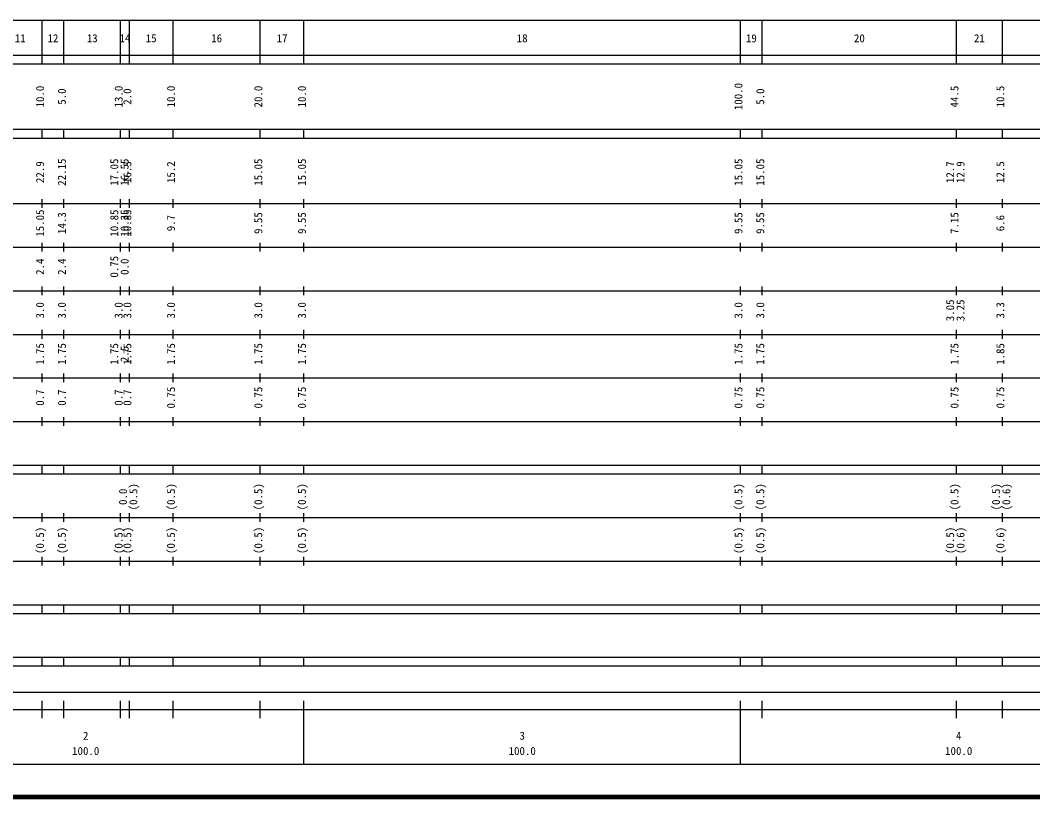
# Model space of a CAD drawing. Units: millimetres on the paper, enlarged 1000 times. Extents: x 40000 to 680000, y 20000 to 380000.
# Drawn here: x 203005 to 434965, y 20000 to 198000 of the extents above; entities that cross this region are included whole.
import ezdxf
from ezdxf.enums import TextEntityAlignment as Align

# ---------------------------------------------------------------- set-up
doc = ezdxf.new("R2010")
doc.units = ezdxf.units.MM
doc.header["$LTSCALE"] = 1000
doc.layers.add('M-TTL', color=2, linetype='Continuous', lineweight=140)
doc.layers.add('M-TTL-BAND', color=7, linetype='Continuous', lineweight=25)
doc.styles.add('ＭＳ ゴシック', font='')
doc.styles.get('ＭＳ ゴシック').set_extended_font_data('MS Gothic')

msp = doc.modelspace()

# ---------------------------------------------------------------- linework, layer by layer
at = {"layer": 'M-TTL'}
msp.add_line((40000, 20000), (680000, 20000), dxfattribs=at)
at = {"layer": 'M-TTL-BAND'}
for p, q in [((68000, 198000), (579000, 198000)), ((208000, 188000), (208000, 198000)), ((213000, 188000), (213000, 198000)), ((226000, 188000), (226000, 198000)), ((228000, 188000), (228000, 198000)), ((238000, 188000), (238000, 198000)), ((258000, 188000), (258000, 198000)), ((268000, 188000), (268000, 198000)), ((368000, 188000), (368000, 198000)), ((373000, 188000), (373000, 198000)), ((417500, 188000), (417500, 198000)), ((428000, 188000), (428000, 198000)), ((40000, 190000), (579000, 190000)), ((40000, 188000), (579000, 188000)), ((40000, 173000), (579000, 173000)), ((208000, 171000), (208000, 173000)), ((213000, 171000), (213000, 173000)), ((226000, 171000), (226000, 173000)), ((228000, 171000), (228000, 173000)), ((238000, 171000), (238000, 173000)), ((258000, 171000), (258000, 173000)), ((268000, 171000), (268000, 173000)), ((368000, 171000), (368000, 173000)), ((373000, 171000), (373000, 173000)), ((417500, 171000), (417500, 173000)), ((428000, 171000), (428000, 173000)), ((40000, 171000), (579000, 171000)), ((40000, 156000), (579000, 156000)), ((208000, 155000), (208000, 157000)), ((213000, 155000), (213000, 157000)), ((226000, 155000), (226000, 157000)), ((228000, 155000), (228000, 157000)), ((238000, 155000), (238000, 157000)), ((258000, 155000), (258000, 157000)), ((268000, 155000), (268000, 157000)), ((368000, 155000), (368000, 157000)), ((373000, 155000), (373000, 157000)), ((417500, 155000), (417500, 157000)), ((428000, 155000), (428000, 157000)), ((208000, 145000), (208000, 147000)), ((213000, 145000), (213000, 147000)), ((226000, 145000), (226000, 147000)), ((228000, 145000), (228000, 147000)), ((238000, 145000), (238000, 147000)), ((258000, 145000), (258000, 147000)), ((268000, 145000), (268000, 147000)), ((368000, 145000), (368000, 147000)), ((373000, 145000), (373000, 147000)), ((417500, 145000), (417500, 147000)), ((428000, 145000), (428000, 147000)), ((46000, 146000), (579000, 146000)), ((208000, 135000), (208000, 137000)), ((213000, 135000), (213000, 137000)), ((226000, 135000), (226000, 137000)), ((228000, 135000), (228000, 137000)), ((238000, 135000), (238000, 137000)), ((258000, 135000), (258000, 137000)), ((268000, 135000), (268000, 137000)), ((368000, 135000), (368000, 137000)), ((373000, 135000), (373000, 137000)), ((417500, 135000), (417500, 137000)), ((428000, 135000), (428000, 137000)), ((52000, 136000), (579000, 136000)), ((46000, 126000), (579000, 126000)), ((208000, 125000), (208000, 127000)), ((213000, 125000), (213000, 127000)), ((226000, 125000), (226000, 127000)), ((228000, 125000), (228000, 127000)), ((238000, 125000), (238000, 127000)), ((258000, 125000), (258000, 127000)), ((268000, 125000), (268000, 127000)), ((368000, 125000), (368000, 127000)), ((373000, 125000), (373000, 127000)), ((417500, 125000), (417500, 127000)), ((428000, 125000), (428000, 127000)), ((52000, 116000), (579000, 116000)), ((208000, 115000), (208000, 117000)), ((213000, 115000), (213000, 117000)), ((226000, 115000), (226000, 117000)), ((228000, 115000), (228000, 117000)), ((238000, 115000), (238000, 117000)), ((258000, 115000), (258000, 117000)), ((268000, 115000), (268000, 117000)), ((368000, 115000), (368000, 117000)), ((373000, 115000), (373000, 117000)), ((417500, 115000), (417500, 117000)), ((428000, 115000), (428000, 117000)), ((208000, 105000), (208000, 107000)), ((213000, 105000), (213000, 107000)), ((226000, 105000), (226000, 107000)), ((228000, 105000), (228000, 107000)), ((238000, 105000), (238000, 107000)), ((258000, 105000), (258000, 107000)), ((268000, 105000), (268000, 107000)), ((368000, 105000), (368000, 107000)), ((373000, 105000), (373000, 107000)), ((417500, 105000), (417500, 107000)), ((428000, 105000), (428000, 107000)), ((46000, 106000), (579000, 106000)), ((40000, 96000), (579000, 96000)), ((208000, 94000), (208000, 96000)), ((213000, 94000), (213000, 96000)), ((226000, 94000), (226000, 96000)), ((228000, 94000), (228000, 96000)), ((238000, 94000), (238000, 96000)), ((258000, 94000), (258000, 96000)), ((268000, 94000), (268000, 96000)), ((368000, 94000), (368000, 96000)), ((373000, 94000), (373000, 96000)), ((417500, 94000), (417500, 96000)), ((428000, 94000), (428000, 96000)), ((40000, 94000), (579000, 94000)), ((49000, 84000), (579000, 84000)), ((208000, 83000), (208000, 85000)), ((213000, 83000), (213000, 85000)), ((226000, 83000), (226000, 85000)), ((228000, 83000), (228000, 85000)), ((238000, 83000), (238000, 85000)), ((258000, 83000), (258000, 85000)), ((268000, 83000), (268000, 85000)), ((368000, 83000), (368000, 85000)), ((373000, 83000), (373000, 85000)), ((417500, 83000), (417500, 85000)), ((428000, 83000), (428000, 85000)), ((208000, 73000), (208000, 75000)), ((213000, 73000), (213000, 75000)), ((226000, 73000), (226000, 75000)), ((228000, 73000), (228000, 75000)), ((238000, 73000), (238000, 75000)), ((258000, 73000), (258000, 75000)), ((268000, 73000), (268000, 75000)), ((368000, 73000), (368000, 75000)), ((373000, 73000), (373000, 75000)), ((417500, 73000), (417500, 75000)), ((428000, 73000), (428000, 75000)), ((40000, 74000), (579000, 74000)), ((40000, 64000), (579000, 64000)), ((208000, 62000), (208000, 64000)), ((213000, 62000), (213000, 64000)), ((226000, 62000), (226000, 64000)), ((228000, 62000), (228000, 64000)), ((238000, 62000), (238000, 64000)), ((258000, 62000), (258000, 64000)), ((268000, 62000), (268000, 64000)), ((368000, 62000), (368000, 64000)), ((373000, 62000), (373000, 64000)), ((417500, 62000), (417500, 64000)), ((428000, 62000), (428000, 64000)), ((40000, 62000), (579000, 62000)), ((40000, 52000), (579000, 52000)), ((208000, 50000), (208000, 52000)), ((213000, 50000), (213000, 52000)), ((226000, 50000), (226000, 52000)), ((228000, 50000), (228000, 52000)), ((238000, 50000), (238000, 52000)), ((258000, 50000), (258000, 52000)), ((268000, 50000), (268000, 52000)), ((368000, 50000), (368000, 52000)), ((373000, 50000), (373000, 52000)), ((417500, 50000), (417500, 52000)), ((428000, 50000), (428000, 52000)), ((40000, 50000), (579000, 50000)), ((71000, 44000), (565000, 44000)), ((208000, 38000), (208000, 42000)), ((213000, 38000), (213000, 42000)), ((226000, 38000), (226000, 42000)), ((228000, 38000), (228000, 42000)), ((238000, 38000), (238000, 42000)), ((258000, 38000), (258000, 42000)), ((268000, 27500), (268000, 42000)), ((368000, 27500), (368000, 42000)), ((373000, 38000), (373000, 42000)), ((417500, 38000), (417500, 42000)), ((428000, 38000), (428000, 42000)), ((40000, 40000), (579000, 40000)), ((68000, 27500), (579000, 27500))]:
    msp.add_line(p, q, dxfattribs=at)

# ---------------------------------------------------------------- texts
at = {"layer": 'M-TTL-BAND', "style": 'ＭＳ ゴシック'}
for s, p in [('11', (203000, 192405)), ('12', (210500, 192405)), ('13', (219500, 192405)), ('14', (227000, 192405)), ('15', (233000, 192405)), ('16', (248000, 192405)), ('17', (263000, 192405)), ('18', (318000, 192405)), ('19', (370500, 192405)), ('20', (395250, 192405)), ('21', (422750, 192405)), ('2', (218000, 32523)), ('3', (318000, 32523)), ('4', (418000, 32523)), ('100.0', (218000, 29033)), ('100.0', (318000, 29033)), ('100.0', (418000, 29033))]:
    msp.add_text(s, height=1833, dxfattribs=at).set_placement(p, align=Align.BOTTOM_CENTER)
for s, p in [('100.0', (369000, 180500)), ('10.0', (209000, 180500)), ('5.0', (214000, 180500)), ('13.0', (227000, 180500)), ('2.0', (229000, 180500)), ('10.0', (239000, 180500)), ('20.0', (259000, 180500)), ('10.0', (269000, 180500)), ('5.0', (374000, 180500)), ('44.5', (418500, 180500)), ('10.5', (429000, 180500)), ('22.9', (209000, 163174)), ('22.15', (214000, 163174)), ('17.05', (226000, 163174)), ('16.55', (228370, 163174)), ('16.3', (229000, 163174)), ('15.2', (239000, 163174)), ('15.05', (259000, 163174)), ('15.05', (269000, 163174)), ('15.05', (369000, 163174)), ('15.05', (374000, 163174)), ('12.7', (417500, 163174)), ('12.9', (419870, 163174)), ('12.5', (429000, 163174)), ('15.05', (209000, 151500)), ('14.3', (214000, 151500)), ('10.85', (226000, 151500)), ('10.35', (228370, 151500)), ('10.85', (229000, 151500)), ('9.7', (239000, 151500)), ('9.55', (259000, 151500)), ('9.55', (269000, 151500)), ('9.55', (369000, 151500)), ('9.55', (374000, 151500)), ('7.15', (418500, 151500)), ('6.6', (429000, 151500)), ('0.75', (226000, 141500)), ('2.4', (209000, 141500)), ('2.4', (214000, 141500)), ('0.0', (228370, 141500)), ('3.0', (209000, 131500)), ('3.0', (214000, 131500)), ('3.0', (227000, 131500)), ('3.0', (229000, 131500)), ('3.0', (239000, 131500)), ('3.0', (259000, 131500)), ('3.0', (269000, 131500)), ('3.0', (369000, 131500)), ('3.0', (374000, 131500)), ('3.05', (417500, 131500)), ('3.25', (419870, 131500)), ('3.3', (429000, 131500)), ('1.75', (209000, 121500)), ('1.75', (214000, 121500)), ('1.75', (226000, 121500)), ('2.5', (228370, 121500)), ('1.75', (229000, 121500)), ('1.75', (239000, 121500)), ('1.75', (259000, 121500)), ('1.75', (269000, 121500)), ('1.75', (369000, 121500)), ('1.75', (374000, 121500)), ('1.75', (418500, 121500)), ('1.85', (429000, 121500)), ('0.75', (239000, 111500)), ('0.75', (259000, 111500)), ('0.75', (269000, 111500)), ('0.75', (369000, 111500)), ('0.75', (374000, 111500)), ('0.75', (418500, 111500)), ('0.75', (429000, 111500)), ('0.7', (209000, 111500)), ('0.7', (214000, 111500)), ('0.7', (227000, 111500)), ('0.7', (229000, 111500)), ('0.0', (228000, 88764)), ('(0.5)', (230370, 88764)), ('(0.5)', (239000, 88764)), ('(0.5)', (259000, 88764)), ('(0.5)', (269000, 88764)), ('(0.5)', (369000, 88764)), ('(0.5)', (374000, 88764)), ('(0.5)', (418500, 88764)), ('(0.5)', (428000, 88764)), ('(0.6)', (430370, 88764)), ('(0.5)', (209000, 78764)), ('(0.5)', (214000, 78764)), ('(0.5)', (227000, 78764)), ('(0.5)', (229000, 78764)), ('(0.5)', (239000, 78764)), ('(0.5)', (259000, 78764)), ('(0.5)', (269000, 78764)), ('(0.5)', (369000, 78764)), ('(0.5)', (374000, 78764)), ('(0.5)', (417500, 78764)), ('(0.6)', (419870, 78764)), ('(0.6)', (429000, 78764))]:
    msp.add_text(s, height=1833, rotation=90, dxfattribs=at).set_placement(p, align=Align.BOTTOM_CENTER)

doc.saveas('drawing.dxf')
